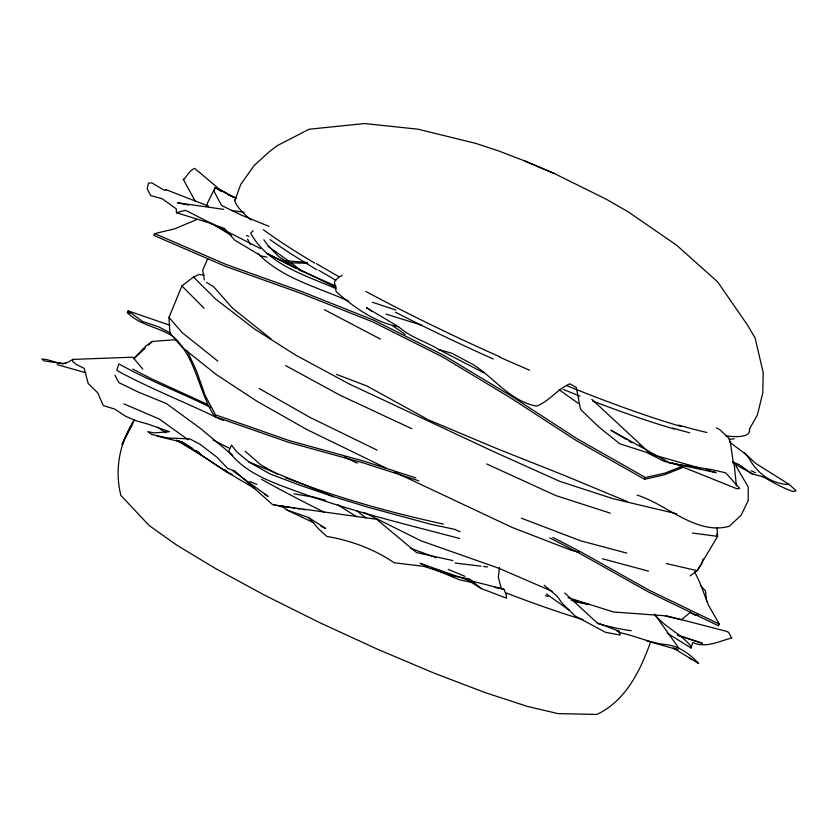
<?xml version="1.0" encoding="UTF-8"?>
<svg xmlns="http://www.w3.org/2000/svg" width="838" height="838" viewBox="0 0 838 838"><rect width="100%" height="100%" fill="white"/><g stroke="black" fill="none" stroke-linecap="round" stroke-linejoin="round"><path stroke-width="1.26" d="M499.448 567.672L498.327 577.372L501.428 588.863L503.868 589.177L506.33 594.99L506.403 598.164L481.201 588.538L467.656 580.001L420.089 563.293L428.407 566.781M206.724 206.169L207.447 203.089L215.146 187.597L236.012 198.365M703.051 558.883L701.668 563.901L697.206 570.647L690.02 575.936M667.299 633.109L691.015 647.994L692.837 642.453C705.826 648.591 719.056 641.154 731.752 637.969L728.494 632.208L725.53 631.087L665.98 615.658M235.017 200.083L240.716 184.486L254.019 165.673L269.291 151.709L277.336 145.613L309.096 129.22L364.478 123.553L417.994 129.188L475.879 143.413L498.673 150.945L524.955 161.043L554.672 173.676L606.345 199.276L628.133 211.773L676.633 245.23L717.705 281.966L747.852 325.584L755.122 338.081L763.209 372.617L762.779 392.959L757.363 414.988L749.319 429.328M386.119 468.117L307.012 429.611L256.847 401.203L216.414 374.649L182.349 347.529L169.894 333.053L168.983 317.445L181.909 285.926L193.515 277.022L199.193 274.424L204.168 275.273M418.853 480.844L364.247 463.194L288.44 442.286L214.685 416.538C198.124 391.304 196.511 357.952 173.456 336.813C158.853 326.747 140.061 325.741 127.407 312.584L128.13 310.877L169.999 325.301M214.685 416.538L215.418 414.82L205.006 395.127L196.521 370.92L187.241 351.007M694.65 571.705L699.615 582.117L708.529 605.329L719.318 624.121L718.585 625.839L648.319 591.89L579.938 553.53L549.864 537.933M650.676 641.709C640.41 670.536 625.996 700.589 596.886 714.447L557.919 713.599L527.364 706.392L485.15 692.597L434.157 673.155L377.844 649.387L320.085 622.844L264.808 595.305L215.795 568.688L176.347 544.857L149.112 525.478L120.871 495.415C114.335 469.395 119.677 441.867 134.677 419.754M207.73 258.607L202.723 270.182L204.357 279.944M196.49 219.671L174.451 228.921L154.653 233.603L153.783 235.373L225.736 266.463L299.931 292.965L372.91 321.96L442.873 357.103L510.185 397.641L576.324 440.589L644.548 479.273L664.209 474.863L683.515 467.227M644.548 479.273L645.417 477.492L665.079 473.093L681.975 466.41M134.195 419.608L122.065 444.266L132.823 423.578M691.015 647.994L691.601 647.187C681.65 633.832 664.859 627.61 654.562 614.317M144.932 348.273L133.944 358.538L145.456 346.44L152.265 341.433L176.315 339.662M253.097 230.754L250.677 233.153C267.72 264.567 305.273 275.252 336.028 288.618M133.944 358.486L144.932 347.969M148.598 344.858L152.265 341.433L148.598 344.701M690.68 612.086L681.315 619.774L663.277 615.637L613.5 611.991L568.017 597.609M342.124 275.231L337.85 277.996L334.404 281.662L336.122 291.572L337.054 292.452C354.82 307.996 375.204 322.326 398.71 326.83C410.421 337.4 425.735 341.412 438.819 349.53L483.694 372.753M142.743 369.066L132.813 357.187L72.812 359.408L68.747 361.807L62.389 364.09L61.813 363.409L44.152 360.948L41.9 359.062C50.301 359.146 57.424 364.551 66.066 363.252M208.568 206.148L166.092 189.681L164.185 190.236L151.804 182.852L148.452 183.166L147.205 188.822L150.693 195.579L162.363 198.795L176.21 208.83L176.514 212.737L212.684 223.956L231.424 235.551M176.514 212.737L184.716 210.401L186.424 210.736L260.566 248.603M672.537 462.88L736.707 488.69L739.713 488.449L725.666 472.789L711.336 469.552L671.563 463.372L663.539 461.11L646.349 452.3L619.795 443.794L598.814 426.951L581.446 410.306L580.305 408.274L576.314 387.481L569.861 383.835C557.584 388.937 549.005 401.58 536.53 406.105C510.719 401.444 494.242 378.032 473.229 364.603L451.923 353.29L438.819 349.53M307.745 263.268L287.277 262.786L282.458 259.413M762.35 476.466C772.374 481.976 782.451 488.093 793.356 491.539L796.1 490.754L789.333 484.532C773.003 484.228 758.725 474.696 750.513 460.806C745.726 451.892 736.173 448.393 729.374 441.375M616.873 631.14L619.104 631.244L620.256 635.036L605.298 632.229L575.297 616.119L562.036 603.119L557.123 596.143L544.134 585.27M698.222 615.26L694.346 614.977L690.219 612.463M284.092 260.587L307.137 262.493M72.812 359.408L72.697 361.471L76.164 364.394L84.146 368.343L88.168 383.427L97.69 392.792L103.304 405.602L114.722 409.101L125.794 416.35L136.405 420.886L147.582 423.965L169.496 431.675L154.119 432.911L147.823 431.654L151.678 434.503L167.38 437.949L189.776 438.882L200.219 444.381L217.147 457.37L227.527 468.348L234.881 471.061L272.654 504.686L294.84 508.226M452.834 560.549L416.57 552.588L376.671 519.288L274.445 505.125M455.107 563.052L480.96 566.174M483.547 566.488L487.423 566.959M692.387 533.031L717.6 536.362L716.993 527.762M223.61 209.343L177.509 202.786L188.896 205.09M231.288 210.432L244.099 212.255M297.385 508.614L299.931 509.001M302.487 509.389L305.032 509.776M293.929 493.823L314.03 497.217L325.322 500.192M281.558 506.089L284.721 506.644L279.578 506.288L283.317 507.2L287.078 510.08L313.936 522.87M618.674 632.397C634.953 635.571 650.257 643.207 667.048 644.726C679.702 646.496 690.303 654.363 698.641 663.497L673.144 647.973M545.37 595.849L547.905 596.352M575.758 601.862L588.423 604.376L571.128 600.081M267.008 257.172L261.184 255.967L234.776 240.192L224.395 228.428L210.998 223.673M443.323 524.054C389.67 512.406 336.562 497.521 285.36 477.597M472.066 582.515L459.308 579.76L431.968 568.279M495.038 587.48L500.15 588.59M666.409 563.597L697.206 570.647L717.6 536.362L716.731 534.078M157.062 436.127L182.621 442.296L192.572 448.403M676.748 513.799L613.301 498.799L559.648 481.295L492.754 451.232L349.383 384.055L295.531 355.019L255.024 329.334L215.408 298.883L193.515 277.022M467.656 580.001L503.868 589.177M755.457 472.758L751.078 470.715M732.904 462.88L752.199 473.91L762.936 476.728M626.74 553.09L580.619 540.803L521.425 518.198M648.57 571.16L602.501 558.768M579.11 552.368L570.489 550L512.175 527.448L394.384 471.993M57.152 364.645L85.937 372.774M652.194 454.552L699.814 468.033M706.088 469.814L716.113 472.653L669.468 462.744L610.829 430.166L626.426 439.51M646.789 640.913L678.015 649.806L674.517 648.224M421.923 325.259L385.93 314.082M320.933 526.212L325.605 528.432L308.478 517.496L287.078 510.08M459.622 538.488C405.246 524.148 350.179 510.908 297.155 491.56C272.497 482.52 245 473.302 228.711 451.357L231.55 445.135L236.693 451.829L249.075 462.052L269.595 473.711L299.69 485.192L333.409 496.63L368.448 507.346L430.816 524.274L454.458 529.291L460.156 531.701M395.871 310.07L372.418 302.235M677.753 635.424L702.464 643.312L677.89 635.078M610.347 513.17L555.772 495.562L486.721 463.99M415.858 477.922L364.97 461.487L289.173 440.568L215.418 414.82M176.525 440.212L182.621 442.296L224.741 470.788L254.825 488.523M127.407 312.584L129.869 313.433M348.723 300.978L346.335 300.119C316.23 286.806 282.05 278.111 258.397 253.935M410.547 548.303L436.357 557.762M228.03 194.762L236.379 197.904M554.672 173.676L524.955 161.043M336.541 374.418L367.096 386.077L427.108 419.136M619.104 631.244L596.897 622.676L564.749 593.011M223.589 420.456L218.823 418.591C185.072 402.051 149.709 388.528 116.807 370.396L118.787 363.881C148.336 380.389 180.275 392.394 210.621 407.425M336.101 286.125L298.695 269.689M647.596 452.195L653.336 455.16M269.04 226.375L240.935 214.916L221.609 205.488L214.193 191.619L215.146 187.597L221.358 191.473M184.653 444.695L228.397 472.768L231.969 474.224M249.829 481.525L256.973 484.448M249.075 462.052L333.409 496.63M246.519 235.52L248.896 236.494M627.086 501.501L564.309 475.408L496.096 448.299L428.239 419.765M732.538 461.832L739.231 464.661L752.199 473.91M154.653 233.603L226.606 264.682L300.8 291.195L373.779 320.179L443.742 355.333L511.054 395.871L577.193 438.808L645.417 477.492M552.326 591.398L498.453 568.112L420.99 540.824L364.111 512.458M206.86 404.136L151.531 378.797L132.729 369.055M411.846 428.721L340.029 395.222L285.664 365.598M344.418 457.077L357.281 463.163M719.318 624.121L649.052 590.182L580.661 551.813L552.902 537.42M637.173 495.132C666.399 504.067 696.535 535.608 729.332 526.233L741.159 515.15L748.24 500.506L748.25 486.951L735.848 465.855M377.184 450.163L310.039 417.429L259.099 388.455M336.111 287.497L266.861 253.411L296.359 268.61L278.698 256.564L268.37 245.995L263.876 239.773M123.898 403.885L159.199 419L188.32 439.887M213.02 439.981L229.34 448.246M716.333 427.83L719.769 429.611L728.735 438.065L730.359 442.317L733.302 462.639L734.172 464.378L736.413 485.872M324.306 309.641L380.442 339.107M170.9 333.356L158.864 326.935L142.429 321.425L128.13 310.877M277.21 474.088L261.006 464.975L245.052 451.169M176.43 440.432L201.141 454.468M233.54 197.244L218.948 188.822L194.605 168.365C189.744 170.303 187.157 175.687 183.826 179.447L183.176 179.102L195.369 201.539M264.85 494.43L268.202 496.41L233.1 471.008M398.71 326.83L366.384 307.64L371.643 311.254M628.657 440.84L631.999 442.852M206.567 282.385L213.575 286.669L232.587 308.216L270.8 338.73M195.883 450.435L199.203 452.468M789.333 484.532L755.447 463.246L743.966 452.426M337.892 504.79L356.59 516.774M157.314 427.16L166.06 432.775M179.185 441.186L182.464 443.292M392.634 325.72L405.236 334.393M559.061 389.67L578.251 403.34M546.407 593.964L569.285 610.263M268.181 246.351L288.984 261.267M291.069 262.755L301.209 270.726M356.663 510.73L365.839 517.915M217.849 361.126L182.275 332.728L168.983 317.445M639.446 444.727L642.317 447.094M649.021 452.614L650.937 454.196M232.775 455.348L199.811 427.956L166.291 403.507L138.197 392.037L118.86 382.62L114.869 375.152M224.406 469.448L228.397 472.768M689.213 657.62L691.203 659.317M481.201 588.538L469.563 578.995L454.007 576.115L423.997 566.404L394.07 562.727C374.073 549.005 350.734 540.51 326.893 536.435L318.859 529.176L308.478 517.496M649.021 452.426L591.817 399.317M181.909 285.926L204.084 308.269M700.379 585.364L705.428 590.79L706.727 601.548M654.708 614.306L679.094 648.539M166.092 189.681L166.469 190.341M247.545 239.197L250.405 244.35M464.922 576.335A276.519 34.536 24.7 0 1 448.225 569.369M324.065 512.165A276.519 34.536 24.7 0 1 261.487 479.346M583.049 619.68A276.55 32.839 24.6 0 1 505.639 592.759M631.244 630.689A276.53 33.813 24.9 0 1 597.337 623.493M314.669 263.101A282.458 34.442 24.8 0 1 263.352 229.685M251.023 219.985A282.458 34.442 24.8 0 1 234.734 199.957M734.235 438.756A276.069 34.515 24.8 0 1 729.406 439.206M689.695 432.764A276.069 34.515 24.8 0 1 672.778 428.103M316.858 269.721A275.88 33.52 24.8 0 1 270.087 239.616M493.215 358.989A276.058 35.102 24.6 0 1 395.515 312.281M335.703 280.112A276.058 35.102 24.6 0 1 318.702 270.255M499.972 356.883A282.668 36.296 24.6 0 1 365.881 291.498M338.856 276.624A282.668 36.296 24.6 0 1 316.345 263.593M749.507 429.412A282.689 35.594 24.8 0 1 725.823 435.875M706.884 432.46A282.689 35.594 24.8 0 1 678.78 425.107M680.99 426.406A282.511 34.683 24.6 0 1 567.033 385.784M529.585 370.197A282.511 34.683 24.6 0 1 500.056 357.323M674.401 429.056A275.922 33.792 24.6 0 1 592.56 400.973M579.969 396.091A275.922 33.792 24.6 0 1 563.356 389.471"/></g></svg>
